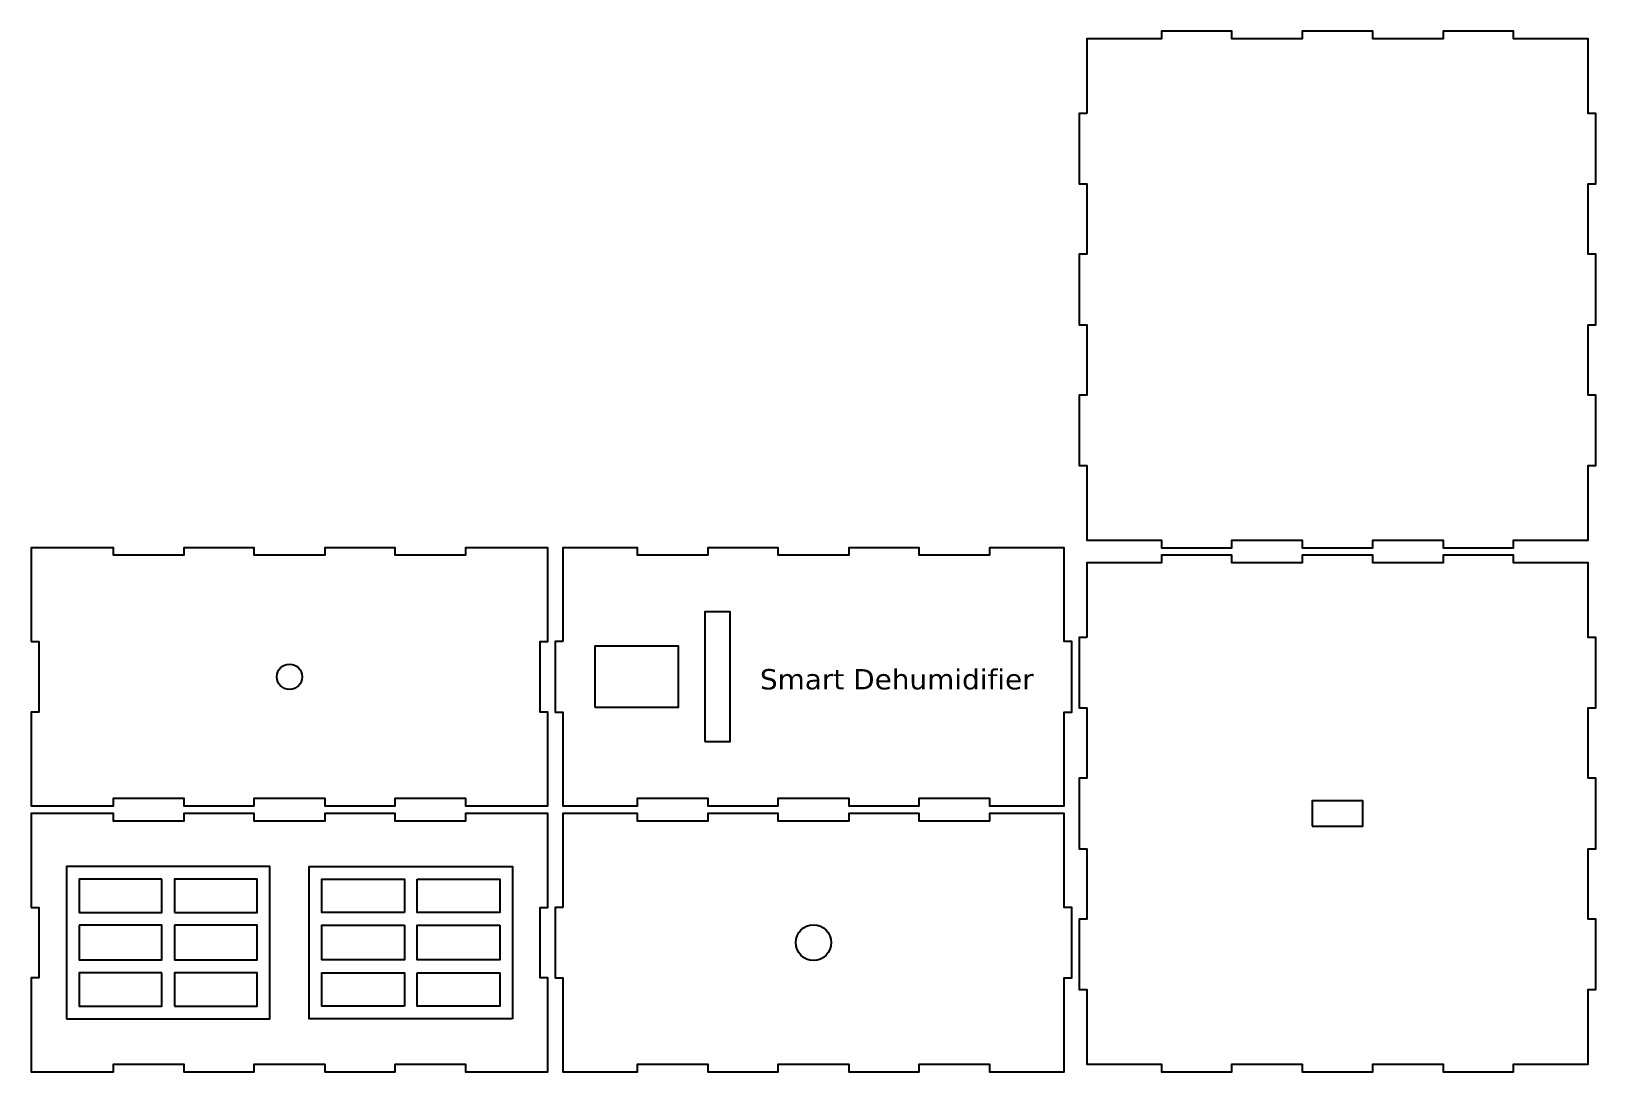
# Model space of a CAD drawing. Header units: millimetres. Extents: x 0 to 616, y 3 to 412.
import ezdxf

# ---------------------------------------------------------------- set-up
doc = ezdxf.new("R2010")
doc.units = ezdxf.units.MM
doc.header["$MEASUREMENT"] = 0
doc.layers.get('0').update_dxf_attribs({"linetype": 'CONTINUOUS'})
for name, color, linetype in [('back_outsideCutPath', 7, 'CONTINUOUS'), ('bottom_outsideCutPath', 7, 'CONTINUOUS'), ('front_outsideCutPath', 7, 'CONTINUOUS'), ('left_outsideCutPath', 7, 'CONTINUOUS'), ('right_outsideCutPath', 7, 'CONTINUOUS'), ('top_outsideCutPath', 7, 'CONTINUOUS')]:
    doc.layers.add(name, color=color, linetype=linetype)
doc.styles.add('MtXpl_Verdana', font='verdana.ttf')

msp = doc.modelspace()

# ---------------------------------------------------------------- linework, layer by layer
at = {"linetype": 'Continuous'}
for points in [[(265.04, 132.9), (275.04, 132.9), (275.04, 183.9), (265.04, 183.9)], [(221.71, 146.4), (254.71, 146.4), (254.71, 170.4), (221.71, 170.4)], [(504, 99.6), (524, 99.6), (524, 109.6), (504, 109.6)], [(51.39, 78.8), (18.89, 78.8), (18.89, 65.63), (51.39, 65.63)], [(56.39, 65.63), (88.89, 65.63), (88.89, 78.8), (56.39, 78.8)], [(146.81, 65.63), (114.31, 65.63), (114.31, 78.8), (146.81, 78.8)], [(151.81, 78.8), (184.31, 78.8), (184.31, 65.63), (151.81, 65.63)], [(18.89, 60.63), (18.89, 46.97), (51.39, 46.97), (51.39, 60.63)], [(56.39, 60.63), (56.39, 46.97), (88.89, 46.97), (88.89, 60.63)], [(146.81, 60.63), (146.81, 46.97), (114.31, 46.97), (114.31, 60.63)], [(184.31, 60.63), (184.31, 46.97), (151.81, 46.97), (151.81, 60.63)], [(51.39, 41.97), (18.89, 41.97), (18.89, 28.8), (51.39, 28.8)], [(56.39, 28.8), (88.89, 28.8), (88.89, 41.97), (56.39, 41.97)], [(146.81, 28.8), (114.31, 28.8), (114.31, 41.97), (146.81, 41.97)], [(151.81, 41.97), (184.31, 41.97), (184.31, 28.8), (151.81, 28.8)]]:
    msp.add_lwpolyline(points, close=True, dxfattribs=at)
at = {"color": 240, "linetype": 'Continuous', "true_color": 0xed1f24}
for points in [[(13.89, 23.8), (93.89, 23.8), (93.89, 83.8), (13.89, 83.8)], [(189.31, 23.8), (109.31, 23.8), (109.31, 83.8), (189.31, 83.8)]]:
    msp.add_lwpolyline(points, close=True, dxfattribs=at)
at = {"linetype": 'Continuous'}
for centre, radius in [((101.6, 158.4), 5), ((307.8, 53.8), 7)]:
    msp.add_circle(centre, radius, dxfattribs=at)
at = {"layer": 'back_outsideCutPath'}
msp.add_lwpolyline([(0, 172.26), (3, 172.26), (3, 144.54), (0, 144.54), (0, 116.81), (0, 107.6), (32.29, 107.6), (32.29, 110.6), (60.01, 110.6), (60.01, 107.6), (87.74, 107.6), (87.74, 110.6), (115.46, 110.6), (115.46, 107.6), (143.19, 107.6), (143.19, 110.6), (170.91, 110.6), (170.91, 107.6), (198.63, 107.6), (203.2, 107.6), (203.2, 144.54), (200.2, 144.54), (200.2, 172.26), (203.2, 172.26), (203.2, 199.99), (203.2, 209.2), (170.91, 209.2), (170.91, 206.2), (143.19, 206.2), (143.19, 209.2), (115.46, 209.2), (115.46, 206.2), (87.74, 206.2), (87.74, 209.2), (60.01, 209.2), (60.01, 206.2), (32.29, 206.2), (32.29, 209.2), (4.57, 209.2), (0, 209.2)], close=True, dxfattribs=at)
at = {"layer": 'bottom_outsideCutPath'}
msp.add_lwpolyline([(415.4, 380.11), (412.4, 380.11), (412.4, 352.39), (415.4, 352.39), (415.4, 324.66), (412.4, 324.66), (412.4, 296.94), (415.4, 296.94), (415.4, 269.21), (412.4, 269.21), (412.4, 241.49), (415.4, 241.49), (415.4, 213.77), (415.4, 212.2), (444.69, 212.2), (444.69, 209.2), (472.41, 209.2), (472.41, 212.2), (500.14, 212.2), (500.14, 209.2), (527.86, 209.2), (527.86, 212.2), (555.59, 212.2), (555.59, 209.2), (583.31, 209.2), (583.31, 212.2), (611.03, 212.2), (612.6, 212.2), (612.6, 241.49), (615.6, 241.49), (615.6, 269.21), (612.6, 269.21), (612.6, 296.94), (615.6, 296.94), (615.6, 324.66), (612.6, 324.66), (612.6, 352.39), (615.6, 352.39), (615.6, 380.11), (612.6, 380.11), (612.6, 407.83), (612.6, 409.4), (583.31, 409.4), (583.31, 412.4), (555.59, 412.4), (555.59, 409.4), (527.86, 409.4), (527.86, 412.4), (500.14, 412.4), (500.14, 409.4), (472.41, 409.4), (472.41, 412.4), (444.69, 412.4), (444.69, 409.4), (416.97, 409.4), (415.4, 409.4)], close=True, dxfattribs=at)
at = {"layer": 'front_outsideCutPath'}
msp.add_lwpolyline([(0, 67.66), (3, 67.66), (3, 39.94), (0, 39.94), (0, 12.21), (0, 3), (32.29, 3), (32.29, 6), (60.01, 6), (60.01, 3), (87.74, 3), (87.74, 6), (115.46, 6), (115.46, 3), (143.19, 3), (143.19, 6), (170.91, 6), (170.91, 3), (198.63, 3), (203.2, 3), (203.2, 39.94), (200.2, 39.94), (200.2, 67.66), (203.2, 67.66), (203.2, 95.39), (203.2, 104.6), (170.91, 104.6), (170.91, 101.6), (143.19, 101.6), (143.19, 104.6), (115.46, 104.6), (115.46, 101.6), (87.74, 101.6), (87.74, 104.6), (60.01, 104.6), (60.01, 101.6), (32.29, 101.6), (32.29, 104.6), (4.57, 104.6), (0, 104.6)], close=True, dxfattribs=at)
at = {"layer": 'left_outsideCutPath'}
msp.add_lwpolyline([(209.2, 67.66), (206.2, 67.66), (206.2, 39.94), (209.2, 39.94), (209.2, 12.21), (209.2, 3), (238.49, 3), (238.49, 6), (266.21, 6), (266.21, 3), (293.94, 3), (293.94, 6), (321.66, 6), (321.66, 3), (349.39, 3), (349.39, 6), (377.11, 6), (377.11, 3), (404.83, 3), (406.4, 3), (406.4, 39.94), (409.4, 39.94), (409.4, 67.66), (406.4, 67.66), (406.4, 95.39), (406.4, 104.6), (377.11, 104.6), (377.11, 101.6), (349.39, 101.6), (349.39, 104.6), (321.66, 104.6), (321.66, 101.6), (293.94, 101.6), (293.94, 104.6), (266.21, 104.6), (266.21, 101.6), (238.49, 101.6), (238.49, 104.6), (210.77, 104.6), (209.2, 104.6)], close=True, dxfattribs=at)
at = {"layer": 'right_outsideCutPath'}
msp.add_lwpolyline([(209.2, 172.26), (206.2, 172.26), (206.2, 144.54), (209.2, 144.54), (209.2, 116.81), (209.2, 107.6), (238.49, 107.6), (238.49, 110.6), (266.21, 110.6), (266.21, 107.6), (293.94, 107.6), (293.94, 110.6), (321.66, 110.6), (321.66, 107.6), (349.39, 107.6), (349.39, 110.6), (377.11, 110.6), (377.11, 107.6), (406.4, 107.6), (406.4, 144.54), (409.4, 144.54), (409.4, 172.26), (406.4, 172.26), (406.4, 199.99), (406.4, 209.2), (377.11, 209.2), (377.11, 206.2), (349.39, 206.2), (349.39, 209.2), (321.66, 209.2), (321.66, 206.2), (293.94, 206.2), (293.94, 209.2), (266.21, 209.2), (266.21, 206.2), (238.49, 206.2), (238.49, 209.2), (210.77, 209.2), (209.2, 209.2)], close=True, dxfattribs=at)
at = {"layer": 'top_outsideCutPath'}
msp.add_lwpolyline([(415.4, 173.91), (412.4, 173.91), (412.4, 146.19), (415.4, 146.19), (415.4, 118.46), (412.4, 118.46), (412.4, 90.74), (415.4, 90.74), (415.4, 63.01), (412.4, 63.01), (412.4, 35.29), (415.4, 35.29), (415.4, 7.57), (415.4, 6), (444.69, 6), (444.69, 3), (472.41, 3), (472.41, 6), (500.14, 6), (500.14, 3), (527.86, 3), (527.86, 6), (555.59, 6), (555.59, 3), (583.31, 3), (583.31, 6), (611.03, 6), (612.6, 6), (612.6, 35.29), (615.6, 35.29), (615.6, 63.01), (612.6, 63.01), (612.6, 90.74), (615.6, 90.74), (615.6, 118.46), (612.6, 118.46), (612.6, 146.19), (615.6, 146.19), (615.6, 173.91), (612.6, 173.91), (612.6, 201.63), (612.6, 203.2), (583.31, 203.2), (583.31, 206.2), (555.59, 206.2), (555.59, 203.2), (527.86, 203.2), (527.86, 206.2), (500.14, 206.2), (500.14, 203.2), (472.41, 203.2), (472.41, 206.2), (444.69, 206.2), (444.69, 203.2), (416.97, 203.2), (415.4, 203.2)], close=True, dxfattribs=at)

# ---------------------------------------------------------------- texts
at = {"color": 240, "linetype": 'Continuous', "true_color": 0xed1f24, "style": 'MtXpl_Verdana'}
msp.add_text('Smart Dehumidifier', height=8, dxfattribs=at).set_placement((286.72, 153.43))

doc.saveas('drawing.dxf')
